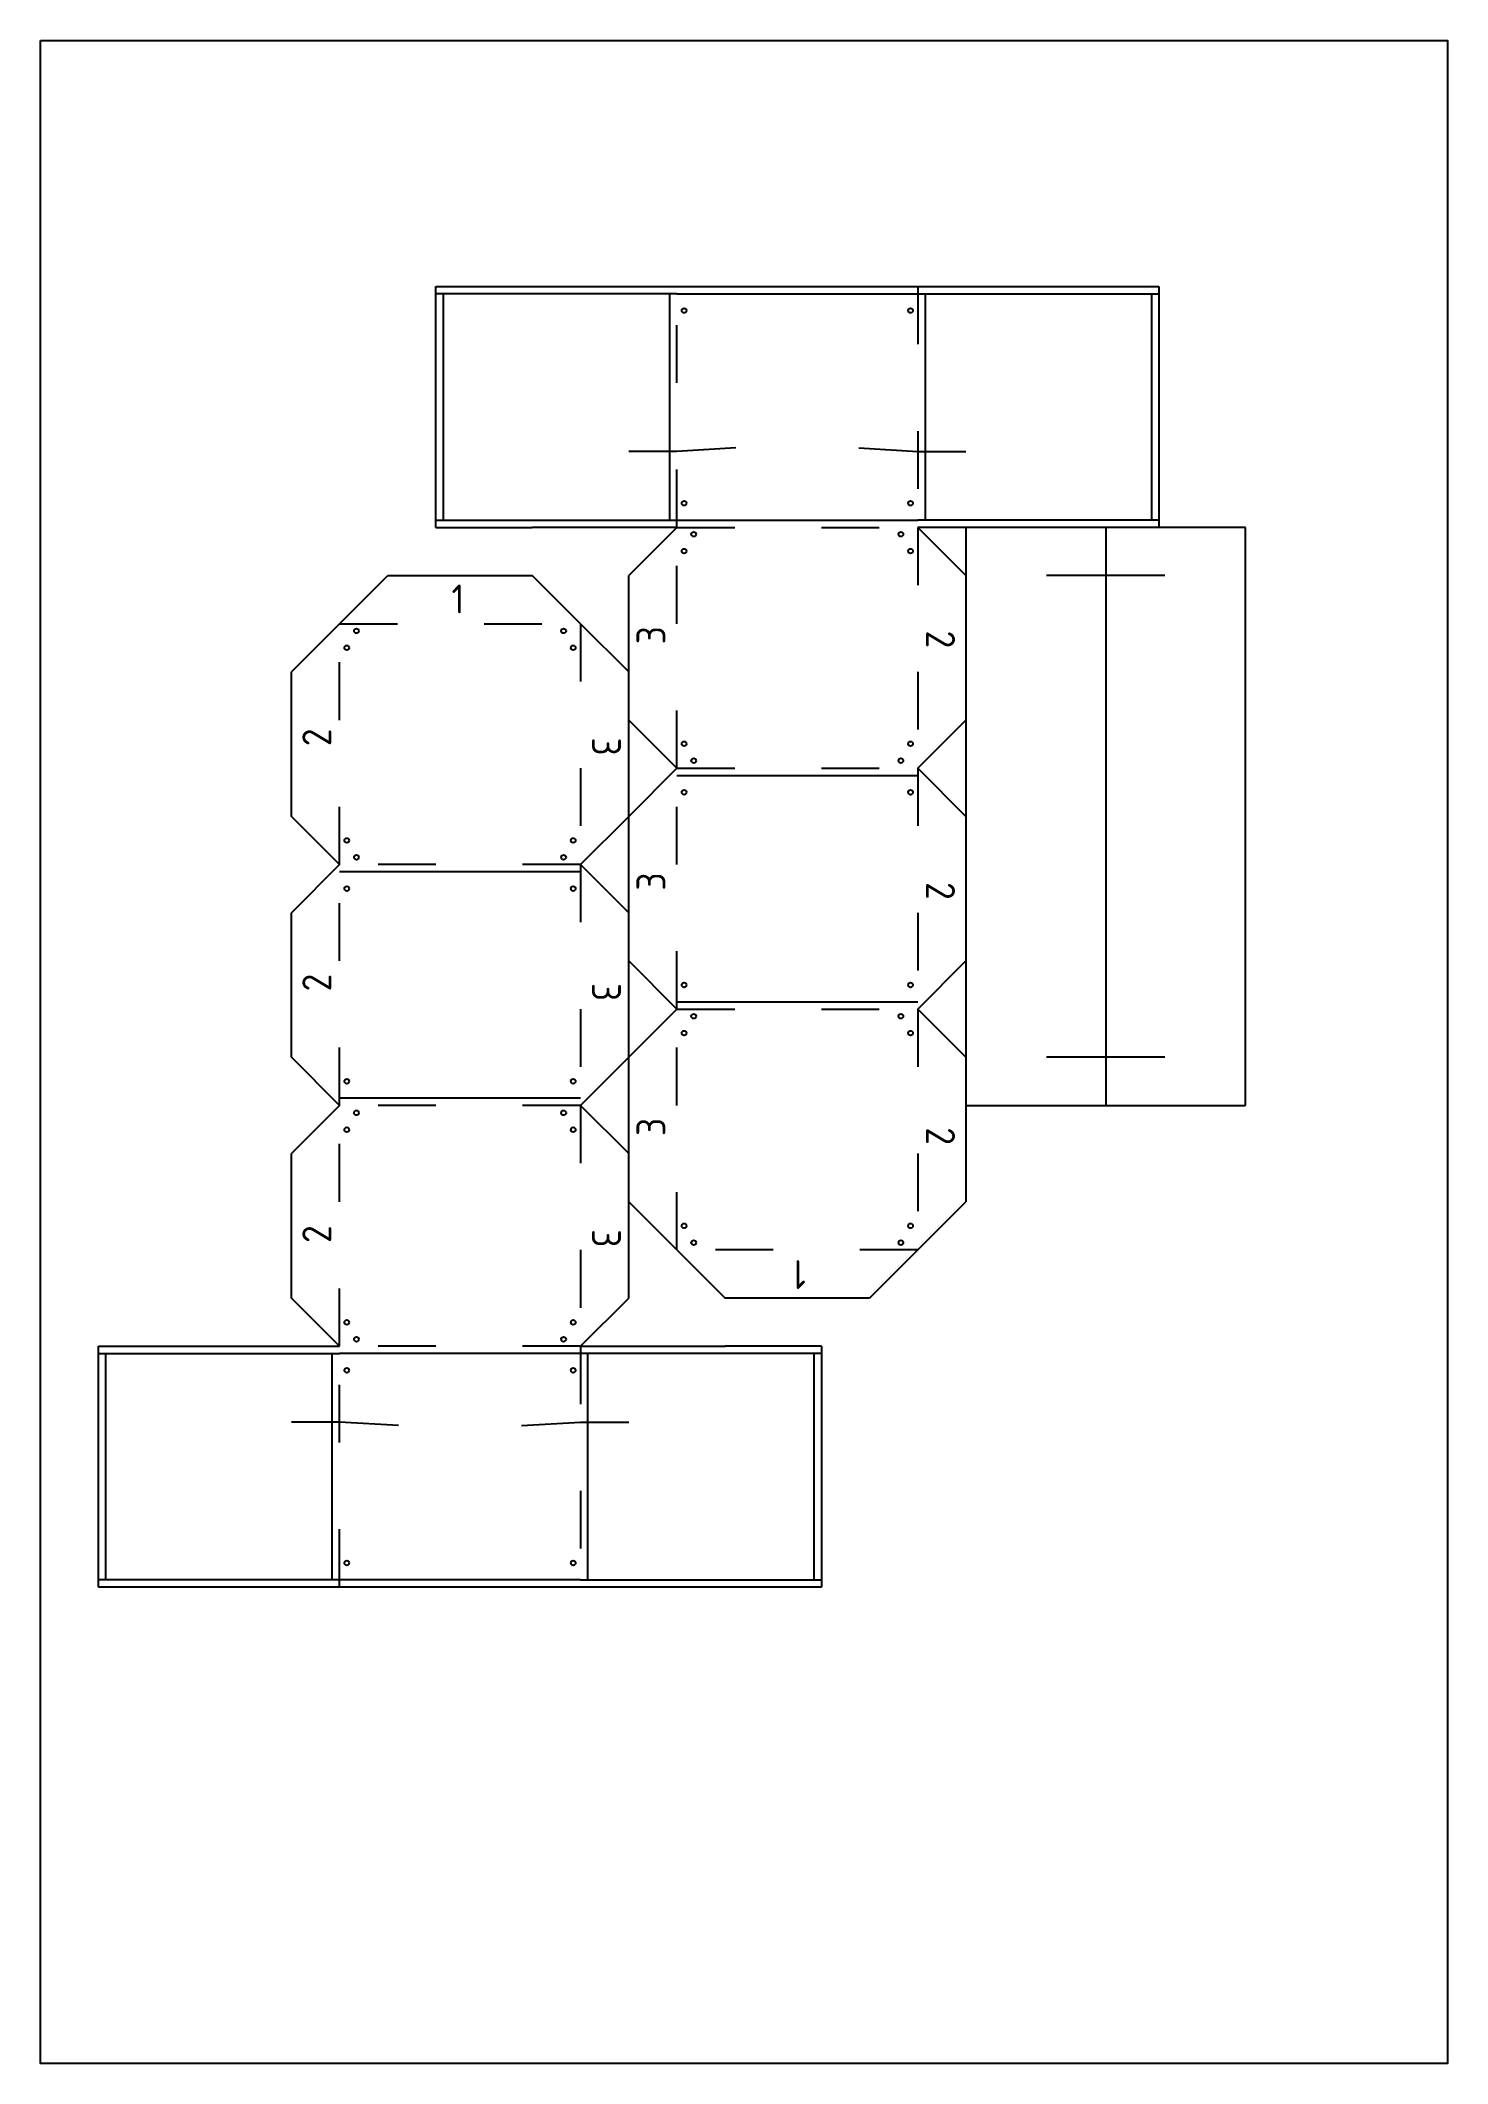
# Model space of a CAD drawing. Header units: centimetres. Extents: x 1.7 to 30.9, y 0.8 to 42.8.
import ezdxf

# ---------------------------------------------------------------- set-up
doc = ezdxf.new("R2010")
doc.units = ezdxf.units.CM
doc.linetypes.add('ACAD_ISO03W100', pattern=[30, 12, -18])
for name, color, linetype in [('1. CORTE', 5, 'Continuous'), ('2. GRAVURA', 1, 'Continuous'), ('3. CONTORNO', 3, 'Continuous'), ('4. DOBRAS', 6, 'ACAD_ISO03W100')]:
    doc.layers.add(name, color=color, linetype=linetype)
doc.styles.add('Mobiliário 1_10', font='isocp3.shx', dxfattribs={"height": 0.6})

msp = doc.modelspace()

# ---------------------------------------------------------------- linework, layer by layer
at = {"ltscale": 0.1}
msp.add_lwpolyline([(1.694, 42.829), (30.894, 42.829), (30.894, 0.829), (1.694, 0.829)], close=True, dxfattribs=at)
at = {"layer": '1. CORTE', "ltscale": 0.1}
for p, q in [((9.901, 32.721), (9.901, 37.721)), ((9.901, 37.721), (14.901, 37.721)), ((14.901, 37.721), (19.901, 37.721)), ((19.901, 37.721), (24.901, 37.721)), ((24.901, 37.721), (24.901, 32.721)), ((14.901, 34.296), (13.901, 34.296)), ((16.126, 34.371), (14.901, 34.296)), ((18.676, 34.371), (19.901, 34.296)), ((19.901, 34.296), (20.901, 34.296)), ((9.901, 32.721), (11.901, 32.721)), ((14.901, 32.721), (11.901, 32.721)), ((14.901, 32.721), (13.901, 31.721)), ((24.901, 32.721), (19.901, 32.721)), ((19.901, 32.721), (20.901, 31.721)), ((20.901, 32.721), (20.901, 20.721)), ((23.801, 32.721), (23.801, 20.721)), ((26.701, 32.721), (24.901, 32.721)), ((26.701, 20.721), (26.701, 32.721)), ((7.901, 30.721), (8.901, 31.721)), ((8.901, 31.721), (11.901, 31.721)), ((12.901, 30.721), (11.901, 31.721)), ((13.901, 16.721), (13.901, 31.721)), ((25.028, 31.721), (22.574, 31.721)), ((7.901, 30.721), (6.901, 29.721)), ((12.901, 30.721), (13.901, 29.721)), ((6.901, 26.721), (6.901, 29.721)), ((14.901, 27.721), (13.901, 28.721)), ((19.901, 27.721), (20.901, 28.721)), ((14.901, 27.721), (13.901, 26.721)), ((19.901, 27.721), (20.901, 26.721)), ((7.901, 25.721), (6.901, 26.721)), ((12.901, 25.721), (13.901, 26.721)), ((7.901, 25.721), (6.901, 24.721)), ((12.901, 25.721), (13.901, 24.721)), ((6.901, 21.721), (6.901, 24.721)), ((14.901, 22.721), (13.901, 23.721)), ((19.901, 22.721), (20.901, 23.721)), ((14.901, 22.721), (13.901, 21.721)), ((19.901, 22.721), (20.901, 21.721)), ((7.901, 20.721), (6.901, 21.721)), ((12.901, 20.721), (13.901, 21.721)), ((25.028, 21.721), (22.574, 21.721)), ((7.901, 20.721), (6.901, 19.721)), ((12.901, 20.721), (13.901, 19.721)), ((20.901, 20.721), (20.901, 18.721)), ((20.901, 20.721), (23.801, 20.721)), ((23.801, 20.721), (26.701, 20.721)), ((6.901, 16.721), (6.901, 19.721)), ((14.901, 17.721), (13.901, 18.721)), ((19.901, 17.721), (20.901, 18.721)), ((14.901, 17.721), (15.901, 16.721)), ((19.901, 17.721), (18.901, 16.721)), ((7.901, 15.721), (6.901, 16.721)), ((12.901, 15.721), (13.901, 16.721)), ((18.901, 16.721), (15.901, 16.721)), ((2.901, 15.721), (7.901, 15.721)), ((2.901, 10.721), (2.901, 15.721)), ((12.901, 15.721), (15.901, 15.721)), ((17.901, 15.721), (15.901, 15.721)), ((17.901, 15.721), (17.901, 10.721)), ((7.901, 14.147), (6.901, 14.147)), ((9.126, 14.072), (7.901, 14.147)), ((11.676, 14.072), (12.901, 14.147)), ((12.901, 14.147), (13.901, 14.147)), ((7.901, 10.721), (2.901, 10.721)), ((12.901, 10.721), (7.901, 10.721)), ((17.901, 10.721), (12.901, 10.721))]:
    msp.add_line(p, q, dxfattribs=at)
at = {"layer": '2. GRAVURA', "ltscale": 0.1}
for centre in [(15.051, 37.221), (19.751, 37.221), (15.051, 33.221), (19.751, 33.221), (15.251, 32.578), (19.551, 32.578), (15.051, 32.228), (19.751, 32.228), (8.051, 30.221), (8.251, 30.571), (12.551, 30.571), (12.751, 30.221), (15.051, 28.228), (19.751, 28.228), (15.251, 27.878), (19.551, 27.878), (15.051, 27.221), (19.751, 27.221), (8.051, 26.221), (12.751, 26.221), (8.251, 25.871), (12.551, 25.871), (8.051, 25.221), (12.751, 25.221), (15.051, 23.221), (19.751, 23.221), (15.051, 22.221), (15.251, 22.571), (19.551, 22.571), (19.751, 22.221), (8.051, 21.221), (12.751, 21.221), (8.251, 20.565), (12.551, 20.565), (8.051, 20.215), (12.751, 20.215), (15.051, 18.221), (19.751, 18.221), (15.251, 17.871), (19.551, 17.871), (8.051, 16.215), (12.751, 16.215), (8.251, 15.865), (12.551, 15.865), (8.051, 15.221), (12.751, 15.221), (8.051, 11.221), (12.751, 11.221)]:
    msp.add_circle(centre, 0.05, dxfattribs=at)
at = {"layer": '3. CONTORNO', "ltscale": 0.1}
for p, q in [((14.901, 37.571), (9.901, 37.571)), ((10.051, 37.571), (10.051, 32.871)), ((14.751, 37.571), (14.751, 32.871)), ((14.901, 37.571), (19.901, 37.571)), ((19.901, 37.571), (24.901, 37.571)), ((20.051, 37.571), (20.051, 32.871)), ((24.751, 37.571), (24.751, 32.871)), ((9.901, 32.871), (14.901, 32.871)), ((14.901, 32.871), (19.901, 32.871)), ((24.901, 32.871), (19.901, 32.871)), ((14.901, 27.571), (19.901, 27.571)), ((12.901, 25.571), (7.901, 25.571)), ((14.901, 22.871), (19.901, 22.871)), ((12.901, 20.871), (7.901, 20.871)), ((2.901, 15.571), (7.901, 15.571)), ((3.051, 10.871), (3.051, 15.571)), ((7.751, 10.871), (7.751, 15.571)), ((12.901, 15.571), (7.901, 15.571)), ((17.901, 15.571), (12.901, 15.571)), ((13.051, 10.871), (13.051, 15.571)), ((17.751, 10.871), (17.751, 15.571)), ((7.901, 10.871), (2.901, 10.871)), ((12.901, 10.871), (7.901, 10.871)), ((12.901, 10.871), (17.901, 10.871))]:
    msp.add_line(p, q, dxfattribs=at)
at = {"layer": '4. DOBRAS', "ltscale": 0.1}
for p, q in [((14.901, 32.721), (14.901, 37.721)), ((19.901, 37.721), (19.901, 32.721)), ((14.901, 27.721), (14.901, 32.721)), ((14.901, 32.721), (19.901, 32.721)), ((19.901, 32.721), (19.901, 27.721)), ((7.901, 30.721), (12.901, 30.721)), ((7.901, 25.721), (7.901, 30.721)), ((12.901, 30.721), (12.901, 25.721)), ((14.901, 22.721), (14.901, 27.721)), ((14.901, 27.721), (19.901, 27.721)), ((19.901, 27.721), (19.901, 22.721)), ((12.901, 25.721), (7.901, 25.721)), ((7.901, 20.721), (7.901, 25.721)), ((12.901, 25.721), (12.901, 20.721)), ((14.901, 17.721), (14.901, 22.721)), ((14.901, 22.721), (19.901, 22.721)), ((19.901, 22.721), (19.901, 17.721)), ((12.901, 20.721), (7.901, 20.721)), ((7.901, 15.721), (7.901, 20.721)), ((12.901, 20.721), (12.901, 15.721)), ((19.901, 17.721), (14.901, 17.721)), ((12.901, 15.721), (7.901, 15.721)), ((7.901, 10.721), (7.901, 15.721)), ((12.901, 15.721), (12.901, 10.721))]:
    msp.add_line(p, q, dxfattribs=at)

# ---------------------------------------------------------------- texts
at = {"layer": '3. CONTORNO', "insert": (10.224, 31.534), "char_height": 0.6, "attachment_point": 1, "style": 'Mobiliário 1_10'}
msp.add_mtext_dynamic_manual_height_columns('1', width=0.45937, gutter_width=3, heights=[0], dxfattribs=at)
at = {"layer": '3. CONTORNO', "char_height": 0.6, "attachment_point": 1, "style": 'Mobiliário 1_10'}
for s, insert, rotation in [('3', (14.063, 30.292), 90), ('2', (20.673, 30.579), 270), ('2', (7.129, 28.177), 90), ('3', (13.739, 28.359), 270), ('3', (14.063, 25.179), 90), ('2', (20.673, 25.357), 270), ('2', (7.129, 23.086), 90), ('3', (13.739, 23.264), 270), ('3', (14.063, 20.084), 90), ('2', (20.673, 20.266), 270), ('2', (7.129, 17.864), 90), ('3', (13.739, 18.151), 270), ('1', (17.578, 16.909), 180)]:
    msp.add_mtext_dynamic_manual_height_columns(s, width=0.45937, gutter_width=3, heights=[0], dxfattribs=dict(at, insert=insert, rotation=rotation))

doc.saveas('drawing.dxf')
